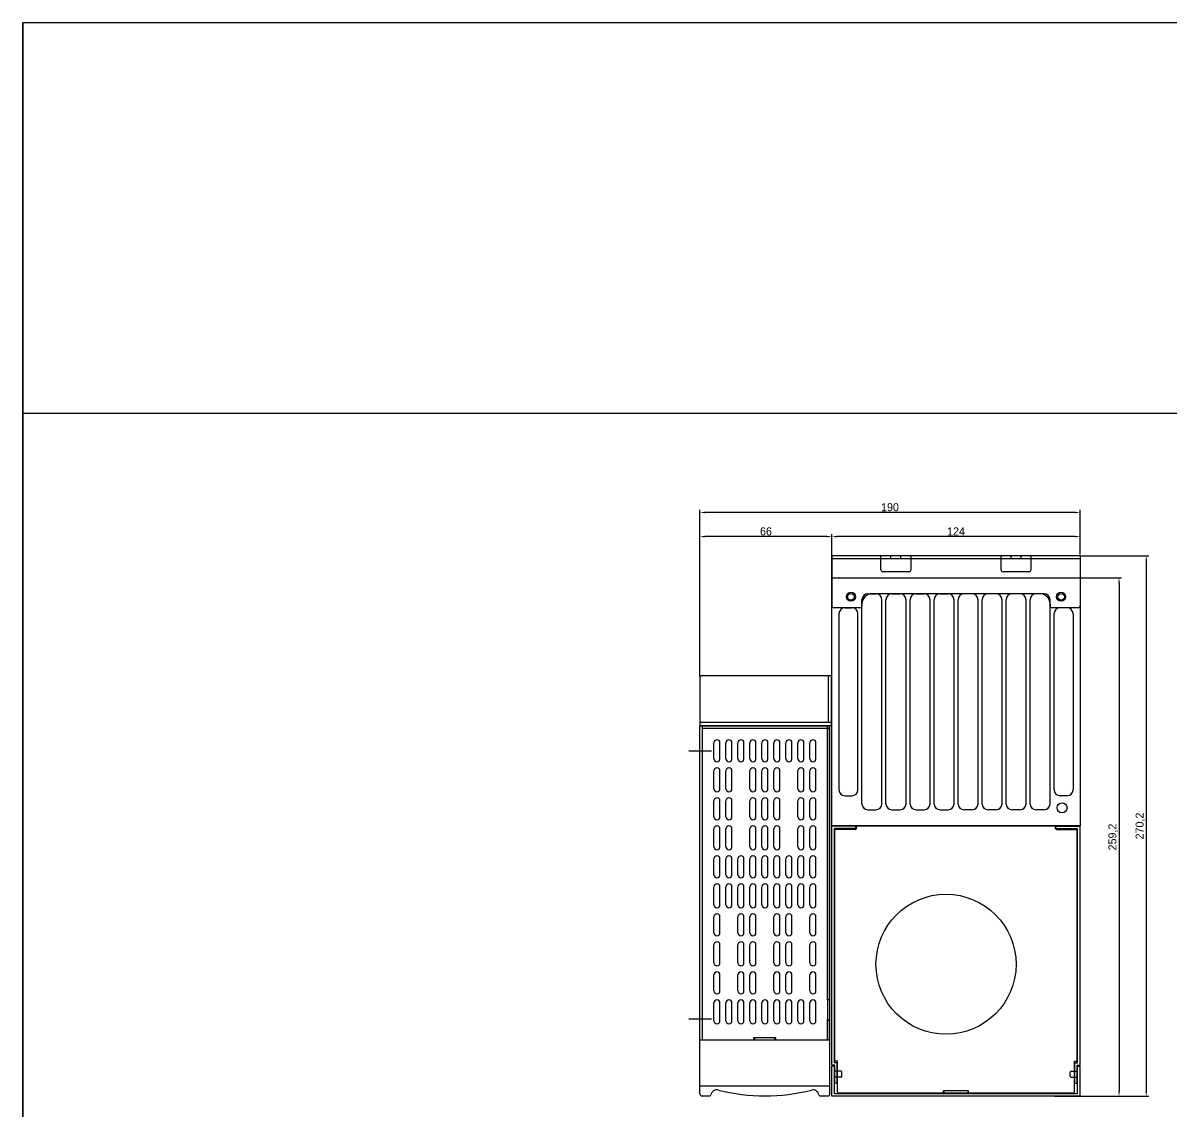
# Model space of a CAD drawing. Header units: millimetres. Extents: x 18670 to 20876, y -1616 to -172.
# Drawn here: x 18670 to 19244, y -716 to -172 of the extents above; entities that cross this region are included whole.
import ezdxf

# ---------------------------------------------------------------- set-up
doc = ezdxf.new("R2010")
doc.units = ezdxf.units.MM
for name, color, linetype in [('CASE', 7, 'Continuous'), ('CASE BRACKET', 7, 'Continuous'), ('CASE COVER', 7, 'Continuous'), ('PCB BASE', 7, 'Continuous'), ('PCB BODY', 7, 'Continuous'), ('방열판', 7, 'Continuous')]:
    doc.layers.add(name, color=color, linetype=linetype)
doc.dimstyles.new('ISO-25', dxfattribs={"dimtxt": 4, "dimasz": 2.5, "dimexe": 1.25, "dimexo": 0.625, "dimtad": 1, "dimtxsty": 'Standard', "dimcen": 2.5, "dimclrd": 6, "dimclre": 6, "dimclrt": 1, "dimadec": 0, "dimazin": 0, "dimtfac": 1, "dimtmove": 0, "dimatfit": 3, "dimfxl": 1, "dimarcsym": 0})
doc.dimstyles.get("Standard").update_dxf_attribs({"dimtxt": 4, "dimasz": 2, "dimexe": 0.4, "dimexo": 0.9, "dimgap": 0.9, "dimtad": 1, "dimdsep": 46, "dimtxsty": 'Standard', "dimcen": 0.09, "dimclrd": 6, "dimclre": 6, "dimclrt": 4, "dimadec": 0, "dimazin": 2, "dimtfac": 1, "dimtofl": 0, "dimtmove": 0, "dimatfit": 3, "dimfxl": 1, "dimtolj": 1, "dimtzin": 0, "dimarcsym": 0})

# ---------------------------------------------------------------- blocks, each defined once
blk = doc.blocks.new('*D774')
at = {"color": 6, "lineweight": -2, "transparency": 16777216}
for p, q in [((19008.15, -499.07), (19008.15, -415.83)), ((19195.65, -417.08), (19010.65, -417.08)), ((19198.15, -438.07), (19198.15, -415.83))]:
    blk.add_line(p, q, dxfattribs=at)
at = {"color": 6, "transparency": 16777216}
for points in [[(19010.65, -416.67), (19010.65, -417.5), (19008.15, -417.08)], [(19195.65, -416.67), (19195.65, -417.5), (19198.15, -417.08)]]:
    blk.add_solid(points, dxfattribs=at)
at = {"layer": 'Defpoints', "color": 0, "transparency": 16777216}
for p in [(19008.15, -417.08), (19198.15, -438.7), (19008.15, -499.7)]:
    blk.add_point(p, dxfattribs=at)
at = {"color": 1, "transparency": 16777216, "insert": (19103.15, -414.46), "char_height": 4, "attachment_point": 5}
blk.add_mtext('190', dxfattribs=at)
blk = doc.blocks.new('*D775')
at = {"color": 6, "lineweight": -2, "transparency": 16777216}
for p, q in [((19074.15, -453.47), (19074.15, -427.89)), ((19195.65, -429.14), (19076.65, -429.14)), ((19198.15, -438.07), (19198.15, -427.89))]:
    blk.add_line(p, q, dxfattribs=at)
at = {"color": 6, "transparency": 16777216}
for points in [[(19076.65, -428.73), (19076.65, -429.56), (19074.15, -429.14)], [(19195.65, -428.73), (19195.65, -429.56), (19198.15, -429.14)]]:
    blk.add_solid(points, dxfattribs=at)
at = {"layer": 'Defpoints', "color": 0, "transparency": 16777216}
for p in [(19074.15, -429.14), (19198.15, -438.7), (19074.15, -454.1)]:
    blk.add_point(p, dxfattribs=at)
at = {"color": 1, "transparency": 16777216, "insert": (19136.15, -426.52), "char_height": 4, "attachment_point": 5}
blk.add_mtext('124', dxfattribs=at)
blk = doc.blocks.new('*D797')
at = {"color": 6, "lineweight": -2, "transparency": 16777216}
for p, q in [((19008.15, -499.07), (19008.15, -427.89)), ((19071.65, -429.14), (19010.65, -429.14)), ((19074.15, -438.07), (19074.15, -427.89))]:
    blk.add_line(p, q, dxfattribs=at)
at = {"color": 6, "transparency": 16777216}
for points in [[(19010.65, -428.73), (19010.65, -429.56), (19008.15, -429.14)], [(19071.65, -428.73), (19071.65, -429.56), (19074.15, -429.14)]]:
    blk.add_solid(points, dxfattribs=at)
at = {"layer": 'Defpoints', "color": 0, "transparency": 16777216}
for p in [(19008.15, -429.14), (19074.15, -438.7), (19008.15, -499.7)]:
    blk.add_point(p, dxfattribs=at)
at = {"color": 1, "transparency": 16777216, "insert": (19041.15, -426.52), "char_height": 4, "attachment_point": 5}
blk.add_mtext('66', dxfattribs=at)
blk = doc.blocks.new('*D759')
at = {"color": 6, "lineweight": -2, "transparency": 16777216}
for p, q in [((19198.38, -438.7), (19232.48, -438.7)), ((19231.23, -441.2), (19231.23, -706.4)), ((19185.38, -708.9), (19232.48, -708.9))]:
    blk.add_line(p, q, dxfattribs=at)
at = {"color": 6, "transparency": 16777216}
for points in [[(19230.82, -441.2), (19231.65, -441.2), (19231.23, -438.7)], [(19230.82, -706.4), (19231.65, -706.4), (19231.23, -708.9)]]:
    blk.add_solid(points, dxfattribs=at)
at = {"layer": 'Defpoints', "color": 0, "transparency": 16777216}
for p in [(19197.76, -438.7), (19184.75, -708.9), (19231.23, -708.9)]:
    blk.add_point(p, dxfattribs=at)
at = {"color": 1, "transparency": 16777216, "insert": (19228.28, -573.8), "char_height": 4, "attachment_point": 5, "rotation": 90}
blk.add_mtext('270,2', dxfattribs=at)
blk = doc.blocks.new('*D800')
at = {"color": 6, "lineweight": -2, "transparency": 16777216}
for p, q in [((19198.78, -449.7), (19218.88, -449.7)), ((19217.63, -452.2), (19217.63, -706.4)), ((19198.78, -708.9), (19218.88, -708.9))]:
    blk.add_line(p, q, dxfattribs=at)
at = {"color": 6, "transparency": 16777216}
for points in [[(19217.22, -452.2), (19218.05, -452.2), (19217.63, -449.7)], [(19217.22, -706.4), (19218.05, -706.4), (19217.63, -708.9)]]:
    blk.add_solid(points, dxfattribs=at)
at = {"layer": 'Defpoints', "color": 0, "transparency": 16777216}
for p in [(19198.15, -449.7), (19198.15, -708.9), (19217.63, -708.9)]:
    blk.add_point(p, dxfattribs=at)
at = {"color": 1, "transparency": 16777216, "insert": (19214.68, -579.3), "char_height": 4, "attachment_point": 5, "rotation": 90}
blk.add_mtext('259,2', dxfattribs=at)

msp = doc.modelspace()

# ---------------------------------------------------------------- linework, layer by layer
for p, q in [((18669.776, -1453.628), (18669.776, -172.361)), ((20876.286, -172.361), (18669.776, -172.361)), ((18669.776, -172.361), (18669.776, -1615.542)), ((20876.286, -367.636), (18669.776, -367.636))]:
    msp.add_line(p, q)
at = {"layer": 'CASE'}
for p, q in [((19008.151, -680.699), (19008.151, -523.699)), ((19008.151, -523.699), (19073.151, -523.699)), ((19009.351, -680.699), (19009.351, -523.699)), ((19009.351, -524.899), (19073.051, -524.899)), ((19071.851, -660.699), (19071.851, -523.699)), ((19071.951, -523.699), (19071.951, -660.699)), ((19071.951, -524.999), (19073.151, -524.999)), ((19073.051, -524.899), (19073.051, -523.699)), ((19073.151, -680.699), (19073.151, -523.699)), ((19015.148, -540.2), (19015.148, -532.2)), ((19018.148, -540.2), (19018.148, -532.2)), ((19021.148, -540.2), (19021.148, -532.2)), ((19024.148, -540.2), (19024.148, -532.2)), ((19027.148, -540.2), (19027.148, -532.2)), ((19030.148, -540.2), (19030.148, -532.2)), ((19033.148, -540.2), (19033.148, -532.2)), ((19036.148, -540.2), (19036.148, -532.2)), ((19039.148, -540.2), (19039.148, -532.2)), ((19042.148, -540.2), (19042.148, -532.2)), ((19045.148, -540.2), (19045.148, -532.2)), ((19048.148, -540.2), (19048.148, -532.2)), ((19051.148, -540.2), (19051.148, -532.2)), ((19054.148, -540.2), (19054.148, -532.2)), ((19057.148, -540.2), (19057.148, -532.2)), ((19060.148, -540.2), (19060.148, -532.2)), ((19063.148, -540.2), (19063.148, -532.2)), ((19066.148, -540.2), (19066.148, -532.2)), ((19002.646, -536.199), (19013.898, -536.199)), ((19015.148, -555.2), (19015.148, -546.2)), ((19018.148, -555.2), (19018.148, -546.2)), ((19021.148, -555.2), (19021.148, -546.2)), ((19024.148, -555.2), (19024.148, -546.2)), ((19033.148, -555.2), (19033.148, -546.2)), ((19036.148, -555.2), (19036.148, -546.2)), ((19039.148, -555.2), (19039.148, -546.2)), ((19042.148, -555.2), (19042.148, -546.2)), ((19045.148, -555.2), (19045.148, -546.2)), ((19048.148, -555.2), (19048.148, -546.2)), ((19057.148, -555.2), (19057.148, -546.2)), ((19060.148, -555.2), (19060.148, -546.2)), ((19063.148, -555.2), (19063.148, -546.2)), ((19066.148, -555.2), (19066.148, -546.2)), ((19015.148, -569.2), (19015.148, -561.2)), ((19018.148, -569.2), (19018.148, -561.2)), ((19021.148, -569.2), (19021.148, -561.2)), ((19024.148, -569.2), (19024.148, -561.2)), ((19033.148, -569.2), (19033.148, -561.2)), ((19036.148, -569.2), (19036.148, -561.2)), ((19039.148, -569.2), (19039.148, -561.2)), ((19042.148, -569.2), (19042.148, -561.2)), ((19045.148, -569.2), (19045.148, -561.2)), ((19048.148, -569.2), (19048.148, -561.2)), ((19057.148, -569.2), (19057.148, -561.2)), ((19060.148, -569.2), (19060.148, -561.2)), ((19063.148, -569.2), (19063.148, -561.2)), ((19066.148, -569.2), (19066.148, -561.2)), ((19015.148, -584.2), (19015.148, -575.2)), ((19018.148, -584.2), (19018.148, -575.2)), ((19021.148, -584.2), (19021.148, -575.2)), ((19024.148, -584.2), (19024.148, -575.2)), ((19033.148, -584.2), (19033.148, -575.2)), ((19036.148, -584.2), (19036.148, -575.2)), ((19039.148, -584.2), (19039.148, -575.2)), ((19042.148, -584.2), (19042.148, -575.2)), ((19045.148, -584.2), (19045.148, -575.2)), ((19048.148, -584.2), (19048.148, -575.2)), ((19057.148, -584.2), (19057.148, -575.2)), ((19060.148, -584.2), (19060.148, -575.2)), ((19063.148, -584.2), (19063.148, -575.2)), ((19066.148, -584.2), (19066.148, -575.2)), ((19086.151, -573.899), (19074.151, -573.899)), ((19074.151, -693.399), (19074.151, -573.899)), ((19086.151, -575.099), (19075.351, -575.099)), ((19075.351, -692.199), (19075.351, -575.099)), ((19085.951, -575.599), (19075.551, -575.599)), ((19075.551, -691.399), (19075.551, -575.599)), ((19086.151, -575.099), (19086.151, -573.899)), ((19086.451, -575.099), (19086.451, -574.399)), ((19185.351, -573.899), (19086.951, -573.899)), ((19185.851, -575.099), (19185.851, -574.399)), ((19186.151, -573.899), (19198.151, -573.899)), ((19186.151, -575.099), (19186.151, -573.899)), ((19186.151, -575.099), (19196.951, -575.099)), ((19186.351, -575.599), (19196.751, -575.599)), ((19196.751, -691.399), (19196.751, -575.599)), ((19196.951, -692.199), (19196.951, -575.099)), ((19198.151, -693.399), (19198.151, -573.899)), ((19015.148, -598.2), (19015.148, -590.2)), ((19018.148, -598.2), (19018.148, -590.2)), ((19021.148, -598.2), (19021.148, -590.2)), ((19024.148, -598.2), (19024.148, -590.2)), ((19027.148, -598.2), (19027.148, -590.2)), ((19030.148, -598.2), (19030.148, -590.2)), ((19033.148, -598.2), (19033.148, -590.2)), ((19036.148, -598.2), (19036.148, -590.2)), ((19039.148, -598.2), (19039.148, -590.2)), ((19042.148, -598.2), (19042.148, -590.2)), ((19045.148, -598.2), (19045.148, -590.2)), ((19048.148, -598.2), (19048.148, -590.2)), ((19051.148, -598.2), (19051.148, -590.2)), ((19054.148, -598.2), (19054.148, -590.2)), ((19057.148, -598.2), (19057.148, -590.2)), ((19060.148, -598.2), (19060.148, -590.2)), ((19063.148, -598.2), (19063.148, -590.2)), ((19066.148, -598.2), (19066.148, -590.2)), ((19015.148, -613.2), (19015.148, -604.2)), ((19018.148, -613.2), (19018.148, -604.2)), ((19021.148, -613.2), (19021.148, -604.2)), ((19024.148, -613.2), (19024.148, -604.2)), ((19027.148, -613.2), (19027.148, -604.2)), ((19030.148, -613.2), (19030.148, -604.2)), ((19033.148, -613.2), (19033.148, -604.2)), ((19036.148, -613.2), (19036.148, -604.2)), ((19039.148, -613.2), (19039.148, -604.2)), ((19042.148, -613.2), (19042.148, -604.2)), ((19045.148, -613.2), (19045.148, -604.2)), ((19048.148, -613.2), (19048.148, -604.2)), ((19051.148, -613.2), (19051.148, -604.2)), ((19054.148, -613.2), (19054.148, -604.2)), ((19057.148, -613.2), (19057.148, -604.2)), ((19060.148, -613.2), (19060.148, -604.2)), ((19063.148, -613.2), (19063.148, -604.2)), ((19066.148, -613.2), (19066.148, -604.2)), ((19015.148, -627.2), (19015.148, -619.2)), ((19018.148, -627.2), (19018.148, -619.2)), ((19027.148, -627.2), (19027.148, -619.2)), ((19030.148, -627.2), (19030.148, -619.2)), ((19033.148, -627.2), (19033.148, -619.2)), ((19036.148, -627.2), (19036.148, -619.2)), ((19045.148, -627.2), (19045.148, -619.2)), ((19048.148, -627.2), (19048.148, -619.2)), ((19051.148, -627.2), (19051.148, -619.2)), ((19054.148, -627.2), (19054.148, -619.2)), ((19063.148, -627.2), (19063.148, -619.2)), ((19066.148, -627.2), (19066.148, -619.2)), ((19015.148, -642.2), (19015.148, -633.2)), ((19018.148, -642.2), (19018.148, -633.2)), ((19027.148, -642.2), (19027.148, -633.2)), ((19030.148, -642.2), (19030.148, -633.2)), ((19033.148, -642.2), (19033.148, -633.2)), ((19036.148, -642.2), (19036.148, -633.2)), ((19045.148, -642.2), (19045.148, -633.2)), ((19048.148, -642.2), (19048.148, -633.2)), ((19051.148, -642.2), (19051.148, -633.2)), ((19054.148, -642.2), (19054.148, -633.2)), ((19063.148, -642.2), (19063.148, -633.2)), ((19066.148, -642.2), (19066.148, -633.2)), ((19015.148, -656.2), (19015.148, -648.2)), ((19018.148, -656.2), (19018.148, -648.2)), ((19027.148, -656.2), (19027.148, -648.2)), ((19030.148, -656.2), (19030.148, -648.2)), ((19033.148, -656.2), (19033.148, -648.2)), ((19036.148, -656.2), (19036.148, -648.2)), ((19045.148, -656.2), (19045.148, -648.2)), ((19048.148, -656.2), (19048.148, -648.2)), ((19051.148, -656.2), (19051.148, -648.2)), ((19054.148, -656.2), (19054.148, -648.2)), ((19063.148, -656.2), (19063.148, -648.2)), ((19066.148, -656.2), (19066.148, -648.2)), ((19015.148, -671.2), (19015.148, -662.2)), ((19018.148, -671.2), (19018.148, -662.2)), ((19021.148, -671.2), (19021.148, -662.2)), ((19024.148, -671.2), (19024.148, -662.2)), ((19027.148, -671.2), (19027.148, -662.2)), ((19030.148, -671.2), (19030.148, -662.2)), ((19033.148, -671.2), (19033.148, -662.2)), ((19036.148, -671.2), (19036.148, -662.2)), ((19039.148, -671.2), (19039.148, -662.2)), ((19042.148, -671.2), (19042.148, -662.2)), ((19045.148, -671.2), (19045.148, -662.2)), ((19048.148, -671.2), (19048.148, -662.2)), ((19051.148, -671.2), (19051.148, -662.2)), ((19054.148, -671.2), (19054.148, -662.2)), ((19057.148, -671.2), (19057.148, -662.2)), ((19060.148, -671.2), (19060.148, -662.2)), ((19063.148, -671.2), (19063.148, -662.2)), ((19066.148, -671.2), (19066.148, -662.2)), ((19071.851, -660.699), (19073.051, -660.699)), ((19071.951, -660.599), (19073.151, -660.599)), ((19071.951, -660.699), (19071.951, -670.699)), ((19073.051, -670.699), (19073.051, -660.699)), ((19002.646, -670.199), (19013.898, -670.199)), ((19071.851, -670.699), (19073.051, -670.699)), ((19071.851, -680.699), (19071.851, -670.699)), ((19071.951, -670.699), (19071.951, -680.699)), ((19071.951, -670.799), (19073.151, -670.799)), ((19008.151, -680.699), (19035.151, -680.699)), ((19008.151, -680.699), (19035.151, -680.699)), ((19035.151, -679.499), (19046.151, -679.499)), ((19035.151, -680.699), (19035.151, -679.499)), ((19035.651, -680.699), (19035.651, -679.499)), ((19035.651, -680.699), (19045.651, -680.699)), ((19045.651, -680.699), (19045.651, -679.499)), ((19046.151, -680.699), (19046.151, -679.499)), ((19046.151, -680.699), (19073.151, -680.699)), ((19046.151, -680.699), (19073.151, -680.699)), ((19075.551, -693.399), (19074.151, -693.399)), ((19076.751, -692.199), (19075.351, -692.199)), ((19076.951, -691.399), (19075.551, -691.399)), ((19075.551, -702.399), (19075.551, -693.399)), ((19076.751, -702.399), (19076.751, -692.199)), ((19076.951, -706.899), (19076.951, -691.399)), ((19195.351, -706.899), (19195.351, -691.399)), ((19195.351, -691.399), (19196.751, -691.399)), ((19195.551, -702.399), (19195.551, -692.199)), ((19195.551, -692.199), (19196.951, -692.199)), ((19196.751, -702.399), (19196.751, -693.399)), ((19196.751, -693.399), (19198.151, -693.399)), ((19076.751, -702.399), (19075.551, -702.399)), ((19195.551, -702.399), (19196.751, -702.399)), ((19129.851, -707.399), (19077.451, -707.399)), ((19142.451, -706.199), (19129.851, -706.199)), ((19129.851, -707.399), (19129.851, -706.199)), ((19130.151, -707.399), (19130.151, -706.199)), ((19142.151, -707.399), (19130.151, -707.399)), ((19142.151, -707.399), (19142.151, -706.199)), ((19142.451, -707.399), (19142.451, -706.199)), ((19194.851, -707.399), (19142.451, -707.399))]:
    msp.add_line(p, q, dxfattribs=at)
msp.add_circle((19131.151, -642.899), 35, dxfattribs=at)
for centre, radius, start, end in [((19016.648, -532.2), 1.5, 0, 180), ((19022.648, -532.2), 1.5, 0, 180), ((19028.648, -532.2), 1.5, 0, 180), ((19034.648, -532.2), 1.5, 0, 180), ((19040.648, -532.2), 1.5, 0, 180), ((19046.648, -532.2), 1.5, 0, 180), ((19052.648, -532.2), 1.5, 0, 180), ((19058.648, -532.2), 1.5, 0, 180), ((19064.648, -532.2), 1.5, 0, 180), ((19016.648, -540.2), 1.5, 180, 0), ((19016.648, -546.2), 1.5, 0, 180), ((19022.648, -540.2), 1.5, 180, 0), ((19022.648, -546.2), 1.5, 0, 180), ((19028.648, -540.2), 1.5, 180, 0), ((19034.648, -540.2), 1.5, 180, 0), ((19034.648, -546.2), 1.5, 0, 180), ((19040.648, -540.2), 1.5, 180, 0), ((19040.648, -546.2), 1.5, 0, 180), ((19046.648, -540.2), 1.5, 180, 0), ((19046.648, -546.2), 1.5, 0, 180), ((19052.648, -540.2), 1.5, 180, 0), ((19058.648, -540.2), 1.5, 180, 0), ((19058.648, -546.2), 1.5, 0, 180), ((19064.648, -540.2), 1.5, 180, 0), ((19064.648, -546.2), 1.5, 0, 180), ((19016.648, -555.2), 1.5, 180, 0), ((19022.648, -555.2), 1.5, 180, 0), ((19034.648, -555.2), 1.5, 180, 0), ((19040.648, -555.2), 1.5, 180, 0), ((19046.648, -555.2), 1.5, 180, 0), ((19058.648, -555.2), 1.5, 180, 0), ((19064.648, -555.2), 1.5, 180, 0), ((19016.648, -561.2), 1.5, 0, 180), ((19022.648, -561.2), 1.5, 0, 180), ((19034.648, -561.2), 1.5, 0, 180), ((19040.648, -561.2), 1.5, 0, 180), ((19046.648, -561.2), 1.5, 0, 180), ((19058.648, -561.2), 1.5, 0, 180), ((19064.648, -561.2), 1.5, 0, 180), ((19016.648, -569.2), 1.5, 180, 0), ((19016.648, -575.2), 1.5, 0, 180), ((19022.648, -569.2), 1.5, 180, 0), ((19022.648, -575.2), 1.5, 0, 180), ((19034.648, -569.2), 1.5, 180, 0), ((19034.648, -575.2), 1.5, 0, 180), ((19040.648, -569.2), 1.5, 180, 0), ((19040.648, -575.2), 1.5, 0, 180), ((19046.648, -569.2), 1.5, 180, 0), ((19046.648, -575.2), 1.5, 0, 180), ((19058.648, -569.2), 1.5, 180, 0), ((19058.648, -575.2), 1.5, 0, 180), ((19064.648, -569.2), 1.5, 180, 0), ((19064.648, -575.2), 1.5, 0, 180), ((19085.951, -575.099), 0.5, 270, 0), ((19086.951, -574.399), 0.5, 90, 180), ((19185.351, -574.399), 0.5, 0, 90), ((19186.351, -575.099), 0.5, 180, 270), ((19016.648, -584.2), 1.5, 180, 0), ((19022.648, -584.2), 1.5, 180, 0), ((19034.648, -584.2), 1.5, 180, 0), ((19040.648, -584.2), 1.5, 180, 0), ((19046.648, -584.2), 1.5, 180, 0), ((19058.648, -584.2), 1.5, 180, 0), ((19064.648, -584.2), 1.5, 180, 0), ((19016.648, -590.2), 1.5, 0, 180), ((19022.648, -590.2), 1.5, 0, 180), ((19028.648, -590.2), 1.5, 0, 180), ((19034.648, -590.2), 1.5, 0, 180), ((19040.648, -590.2), 1.5, 0, 180), ((19046.648, -590.2), 1.5, 0, 180), ((19052.648, -590.2), 1.5, 0, 180), ((19058.648, -590.2), 1.5, 0, 180), ((19064.648, -590.2), 1.5, 0, 180), ((19016.648, -598.2), 1.5, 180, 0), ((19022.648, -598.2), 1.5, 180, 0), ((19028.648, -598.2), 1.5, 180, 0), ((19034.648, -598.2), 1.5, 180, 0), ((19040.648, -598.2), 1.5, 180, 0), ((19046.648, -598.2), 1.5, 180, 0), ((19052.648, -598.2), 1.5, 180, 0), ((19058.648, -598.2), 1.5, 180, 0), ((19064.648, -598.2), 1.5, 180, 0), ((19016.648, -604.2), 1.5, 0, 180), ((19022.648, -604.2), 1.5, 0, 180), ((19028.648, -604.2), 1.5, 0, 180), ((19034.648, -604.2), 1.5, 0, 180), ((19040.648, -604.2), 1.5, 0, 180), ((19046.648, -604.2), 1.5, 0, 180), ((19052.648, -604.2), 1.5, 0, 180), ((19058.648, -604.2), 1.5, 0, 180), ((19064.648, -604.2), 1.5, 0, 180), ((19016.648, -613.2), 1.5, 180, 0), ((19022.648, -613.2), 1.5, 180, 0), ((19028.648, -613.2), 1.5, 180, 0), ((19034.648, -613.2), 1.5, 180, 0), ((19040.648, -613.2), 1.5, 180, 0), ((19046.648, -613.2), 1.5, 180, 0), ((19052.648, -613.2), 1.5, 180, 0), ((19058.648, -613.2), 1.5, 180, 0), ((19064.648, -613.2), 1.5, 180, 0), ((19016.648, -619.2), 1.5, 0, 180), ((19028.648, -619.2), 1.5, 0, 180), ((19034.648, -619.2), 1.5, 0, 180), ((19046.648, -619.2), 1.5, 0, 180), ((19052.648, -619.2), 1.5, 0, 180), ((19064.648, -619.2), 1.5, 0, 180), ((19016.648, -627.2), 1.5, 180, 0), ((19028.648, -627.2), 1.5, 180, 0), ((19034.648, -627.2), 1.5, 180, 0), ((19046.648, -627.2), 1.5, 180, 0), ((19052.648, -627.2), 1.5, 180, 0), ((19064.648, -627.2), 1.5, 180, 0), ((19016.648, -633.2), 1.5, 0, 180), ((19028.648, -633.2), 1.5, 0, 180), ((19034.648, -633.2), 1.5, 0, 180), ((19046.648, -633.2), 1.5, 0, 180), ((19052.648, -633.2), 1.5, 0, 180), ((19064.648, -633.2), 1.5, 0, 180), ((19016.648, -642.2), 1.5, 180, 0), ((19028.648, -642.2), 1.5, 180, 0), ((19034.648, -642.2), 1.5, 180, 0), ((19046.648, -642.2), 1.5, 180, 0), ((19052.648, -642.2), 1.5, 180, 0), ((19064.648, -642.2), 1.5, 180, 0), ((19016.648, -648.2), 1.5, 0, 180), ((19028.648, -648.2), 1.5, 0, 180), ((19034.648, -648.2), 1.5, 0, 180), ((19046.648, -648.2), 1.5, 0, 180), ((19052.648, -648.2), 1.5, 0, 180), ((19064.648, -648.2), 1.5, 0, 180), ((19016.648, -656.2), 1.5, 180, 0), ((19028.648, -656.2), 1.5, 180, 0), ((19034.648, -656.2), 1.5, 180, 0), ((19046.648, -656.2), 1.5, 180, 0), ((19052.648, -656.2), 1.5, 180, 0), ((19064.648, -656.2), 1.5, 180, 0), ((19016.648, -662.2), 1.5, 0, 180), ((19022.648, -662.2), 1.5, 0, 180), ((19028.648, -662.2), 1.5, 0, 180), ((19034.648, -662.2), 1.5, 0, 180), ((19040.648, -662.2), 1.5, 0, 180), ((19046.648, -662.2), 1.5, 0, 180), ((19052.648, -662.2), 1.5, 0, 180), ((19058.648, -662.2), 1.5, 0, 180), ((19064.648, -662.2), 1.5, 0, 180), ((19016.648, -671.2), 1.5, 180, 0), ((19022.648, -671.2), 1.5, 180, 0), ((19028.648, -671.2), 1.5, 180, 0), ((19034.648, -671.2), 1.5, 180, 0), ((19040.648, -671.2), 1.5, 180, 0), ((19046.648, -671.2), 1.5, 180, 0), ((19052.648, -671.2), 1.5, 180, 0), ((19058.648, -671.2), 1.5, 180, 0), ((19064.648, -671.2), 1.5, 180, 0), ((19077.451, -706.899), 0.5, 180, 270), ((19194.851, -706.899), 0.5, 270, 0)]:
    msp.add_arc(centre, radius, start, end, dxfattribs=at)
at = {"layer": 'CASE BRACKET', "color": 2}
for p, q in [((19198.151, -438.699), (19074.151, -438.699)), ((19074.151, -438.699), (19074.151, -463.699)), ((19198.151, -440.299), (19074.151, -440.299)), ((19098.651, -440.299), (19098.651, -438.699)), ((19098.651, -445.699), (19098.651, -440.299)), ((19103.651, -440.299), (19103.651, -438.699)), ((19108.651, -440.299), (19108.651, -438.699)), ((19113.651, -440.299), (19113.651, -438.699)), ((19113.651, -445.699), (19113.651, -440.299)), ((19158.651, -440.299), (19158.651, -438.699)), ((19158.651, -445.699), (19158.651, -440.299)), ((19163.651, -440.299), (19163.651, -438.699)), ((19168.651, -440.299), (19168.651, -438.699)), ((19173.651, -440.299), (19173.651, -438.699)), ((19173.651, -445.699), (19173.651, -440.299)), ((19198.151, -438.699), (19198.151, -463.699)), ((19112.651, -446.699), (19099.651, -446.699)), ((19172.651, -446.699), (19159.651, -446.699)), ((19178.151, -457.699), (19094.151, -457.699)), ((19088.151, -464.699), (19075.151, -464.699)), ((19089.151, -462.699), (19089.151, -463.699)), ((19183.151, -462.699), (19183.151, -463.699)), ((19197.151, -464.699), (19184.151, -464.699)), ((19073.951, -498.699), (19009.151, -498.699)), ((19072.351, -522.099), (19072.351, -498.699)), ((19073.951, -523.699), (19073.951, -498.699)), ((19008.151, -499.699), (19008.151, -523.699)), ((19073.951, -522.099), (19008.151, -522.099)), ((19073.951, -523.699), (19008.151, -523.699))]:
    msp.add_line(p, q, dxfattribs=at)
for centre in [(19083.651, -459.199), (19188.651, -459.199)]:
    msp.add_circle(centre, 2.25, dxfattribs=at)
for centre, radius, start, end in [((19099.651, -445.699), 1, 180, 270), ((19112.651, -445.699), 1, 270, 0), ((19159.651, -445.699), 1, 180, 270), ((19172.651, -445.699), 1, 270, 0), ((19094.151, -462.699), 5, 90, 180), ((19178.151, -462.699), 5, 0, 90), ((19075.151, -463.699), 1, 180, 270), ((19088.151, -463.699), 1, 270, 0), ((19184.151, -463.699), 1, 180, 270), ((19197.151, -463.699), 1, 270, 0), ((19009.151, -499.699), 1, 90, 180)]:
    msp.add_arc(centre, radius, start, end, dxfattribs=at)
at = {"layer": 'CASE COVER'}
for p, q in [((19074.151, -708.898), (19074.151, -693.898)), ((19075.351, -693.898), (19074.151, -693.898)), ((19075.351, -707.698), (19075.351, -693.898)), ((19196.951, -707.698), (19196.951, -693.898)), ((19196.951, -693.898), (19198.151, -693.898)), ((19198.151, -708.898), (19198.151, -693.898)), ((19078.651, -696.398), (19075.351, -696.398)), ((19078.651, -699.398), (19075.351, -699.398)), ((19079.151, -698.898), (19079.151, -696.898)), ((19193.151, -698.898), (19193.151, -696.898)), ((19193.651, -696.398), (19196.951, -696.398)), ((19193.651, -699.398), (19196.951, -699.398)), ((19198.151, -708.898), (19074.151, -708.898)), ((19196.951, -707.698), (19075.351, -707.698))]:
    msp.add_line(p, q, dxfattribs=at)
for centre, start, end in [((19078.651, -696.898), 0, 90), ((19078.651, -698.898), 270, 0), ((19193.651, -696.898), 90, 180), ((19193.651, -698.898), 180, 270)]:
    msp.add_arc(centre, 0.5, start, end, dxfattribs=at)
at = {"layer": 'PCB BASE'}
for p, q in [((19008.151, -703.699), (19008.151, -680.699)), ((19008.151, -680.699), (19073.151, -680.699)), ((19073.151, -703.699), (19073.151, -680.699)), ((19008.151, -703.699), (19073.151, -703.699))]:
    msp.add_line(p, q, dxfattribs=at)
at = {"layer": 'PCB BODY'}
for p, q in [((19008.151, -703.699), (19073.151, -703.699)), ((19008.151, -707.697), (19008.151, -703.699)), ((19073.151, -707.697), (19073.151, -703.699)), ((19009.151, -708.697), (19013.187, -708.697)), ((19068.115, -708.697), (19072.151, -708.697))]:
    msp.add_line(p, q, dxfattribs=at)
for centre, radius, start, end in [((19016.651, -708.697), 3, 75.824196, 171.786789), ((19040.651, -613.682), 95, 255.824196, 284.175804), ((19064.651, -708.697), 3, 8.213211, 104.175804), ((19009.151, -707.697), 1, 180, 270), ((19013.187, -708.197), 0.5, 270, 351.786789), ((19068.115, -708.197), 0.5, 188.213211, 270), ((19072.151, -707.697), 1, 270, 0)]:
    msp.add_arc(centre, radius, start, end, dxfattribs=at)
at = {"layer": '방열판', "ltscale": 10}
for p, q in [((19074.151, -573.699), (19074.151, -449.699)), ((19074.151, -449.699), (19198.151, -449.699)), ((19198.151, -449.699), (19198.151, -573.699)), ((19092.151, -457.699), (19096.151, -457.699)), ((19104.151, -457.699), (19108.151, -457.699)), ((19116.151, -457.699), (19120.151, -457.699)), ((19128.151, -457.699), (19132.151, -457.699)), ((19144.151, -457.699), (19140.151, -457.699)), ((19156.151, -457.699), (19152.151, -457.699)), ((19168.151, -457.699), (19164.151, -457.699)), ((19180.151, -457.699), (19176.151, -457.699)), ((19080.651, -464.699), (19084.151, -464.699)), ((19089.151, -562.699), (19089.151, -460.699)), ((19099.151, -562.699), (19099.151, -460.699)), ((19101.151, -562.699), (19101.151, -460.699)), ((19111.151, -562.699), (19111.151, -460.699)), ((19113.151, -562.699), (19113.151, -460.699)), ((19123.151, -562.699), (19123.151, -460.699)), ((19125.151, -562.699), (19125.151, -460.699)), ((19135.151, -562.699), (19135.151, -460.699)), ((19137.151, -562.699), (19137.151, -460.699)), ((19147.151, -562.699), (19147.151, -460.699)), ((19149.151, -562.699), (19149.151, -460.699)), ((19159.151, -562.699), (19159.151, -460.699)), ((19161.151, -562.699), (19161.151, -460.699)), ((19171.151, -562.699), (19171.151, -460.699)), ((19173.151, -562.699), (19173.151, -460.699)), ((19183.151, -562.699), (19183.151, -460.699)), ((19191.651, -464.699), (19188.151, -464.699)), ((19077.651, -467.699), (19077.651, -555.699)), ((19087.151, -555.699), (19087.151, -467.699)), ((19185.151, -555.699), (19185.151, -467.699)), ((19194.651, -467.699), (19194.651, -555.699)), ((19080.651, -558.699), (19084.151, -558.699)), ((19191.651, -558.699), (19188.151, -558.699)), ((19092.151, -565.699), (19096.151, -565.699)), ((19104.151, -565.699), (19108.151, -565.699)), ((19116.151, -565.699), (19120.151, -565.699)), ((19128.151, -565.699), (19132.151, -565.699)), ((19144.151, -565.699), (19140.151, -565.699)), ((19156.151, -565.699), (19152.151, -565.699)), ((19168.151, -565.699), (19164.151, -565.699)), ((19180.151, -565.699), (19176.151, -565.699)), ((19198.151, -573.699), (19074.151, -573.699))]:
    msp.add_line(p, q, dxfattribs=at)
at = {"layer": '방열판'}
for centre, radius in [((19083.651, -459.199), 1.65), ((19188.651, -459.199), 1.65), ((19189.151, -564.699), 2.5)]:
    msp.add_circle(centre, radius, dxfattribs=at)
at = {"layer": '방열판', "ltscale": 10}
for centre, start, end in [((19092.151, -460.699), 90, 180), ((19096.151, -460.699), 0, 90), ((19104.151, -460.699), 90, 180), ((19108.151, -460.699), 0, 90), ((19116.151, -460.699), 90, 180), ((19120.151, -460.699), 0, 90), ((19128.151, -460.699), 90, 180), ((19132.151, -460.699), 0, 90), ((19140.151, -460.699), 90, 180), ((19144.151, -460.699), 0, 90), ((19152.151, -460.699), 90, 180), ((19156.151, -460.699), 0, 90), ((19164.151, -460.699), 90, 180), ((19168.151, -460.699), 0, 90), ((19176.151, -460.699), 90, 180), ((19180.151, -460.699), 0, 90), ((19080.651, -467.699), 90, 180), ((19084.151, -467.699), 0, 90), ((19188.151, -467.699), 90, 180), ((19191.651, -467.699), 0, 90), ((19080.651, -555.699), 180, 270), ((19084.151, -555.699), 270, 0), ((19188.151, -555.699), 180, 270), ((19191.651, -555.699), 270, 0), ((19092.151, -562.699), 180, 270), ((19096.151, -562.699), 270, 0), ((19104.151, -562.699), 180, 270), ((19108.151, -562.699), 270, 0), ((19116.151, -562.699), 180, 270), ((19120.151, -562.699), 270, 0), ((19128.151, -562.699), 180, 270), ((19132.151, -562.699), 270, 0), ((19140.151, -562.699), 180, 270), ((19144.151, -562.699), 270, 0), ((19152.151, -562.699), 180, 270), ((19156.151, -562.699), 270, 0), ((19164.151, -562.699), 180, 270), ((19168.151, -562.699), 270, 0), ((19176.151, -562.699), 180, 270), ((19180.151, -562.699), 270, 0)]:
    msp.add_arc(centre, 3, start, end, dxfattribs=at)

# ---------------------------------------------------------------- dimensions: what is measured, and where the dimension line sits
at = {"color": 2}
for base, p2, picture, middle in [((19008.151, -417.085), (19008.151, -499.699), '*D774', (19103.151, -414.46)), ((19074.151, -429.143), (19074.151, -454.099), '*D775', (19136.151, -426.518))]:
    dim = msp.add_linear_dim(base=base, p1=(19198.151, -438.699), p2=p2, dimstyle='Standard', override={"dimasz": 2.5, "dimexe": 1.25, "dimexo": 0.625, "dimgap": 0.625, "dimdsep": 44, "dimcen": 2.5, "dimclrt": 1, "dimazin": 0, "dimtofl": 1, "dimtolj": 0, "dimtzin": 8}, dxfattribs=at)
    dim.commit()
    dim.dimension.update_dxf_attribs({"geometry": picture, "text_midpoint": middle})
dim = msp.add_linear_dim(base=(19008.151, -429.143), p1=(19074.151, -438.699), p2=(19008.151, -499.699), dimstyle='Standard', override={"dimasz": 2.5, "dimexe": 1.25, "dimexo": 0.625, "dimgap": 0.625, "dimdsep": 44, "dimcen": 2.5, "dimclrt": 1, "dimazin": 0, "dimtofl": 1, "dimtolj": 0, "dimtzin": 8})
dim.commit()
dim.dimension.update_dxf_attribs({"geometry": '*D797', "text_midpoint": (19041.151, -426.518)})
dim = msp.add_linear_dim(base=(19231.234, -708.898), p1=(19197.757, -438.699), p2=(19184.752, -708.898), angle=90, dimstyle='Standard', override={"dimasz": 2.5, "dimexe": 1.25, "dimexo": 0.625, "dimgap": 0.625, "dimdsep": 44, "dimcen": 2.5, "dimclrt": 1, "dimazin": 0, "dimtofl": 1, "dimtolj": 0, "dimtzin": 8})
dim.commit()
dim.dimension.update_dxf_attribs({"geometry": '*D759', "text_midpoint": (19228.276, -573.798)})
dim = msp.add_linear_dim(base=(19217.634, -708.898), p1=(19198.151, -449.699), p2=(19198.151, -708.898), angle=90, dimstyle='ISO-25')
dim.commit()
dim.dimension.update_dxf_attribs({"geometry": '*D800', "text_midpoint": (19214.676, -579.298)})

doc.saveas('drawing.dxf')
